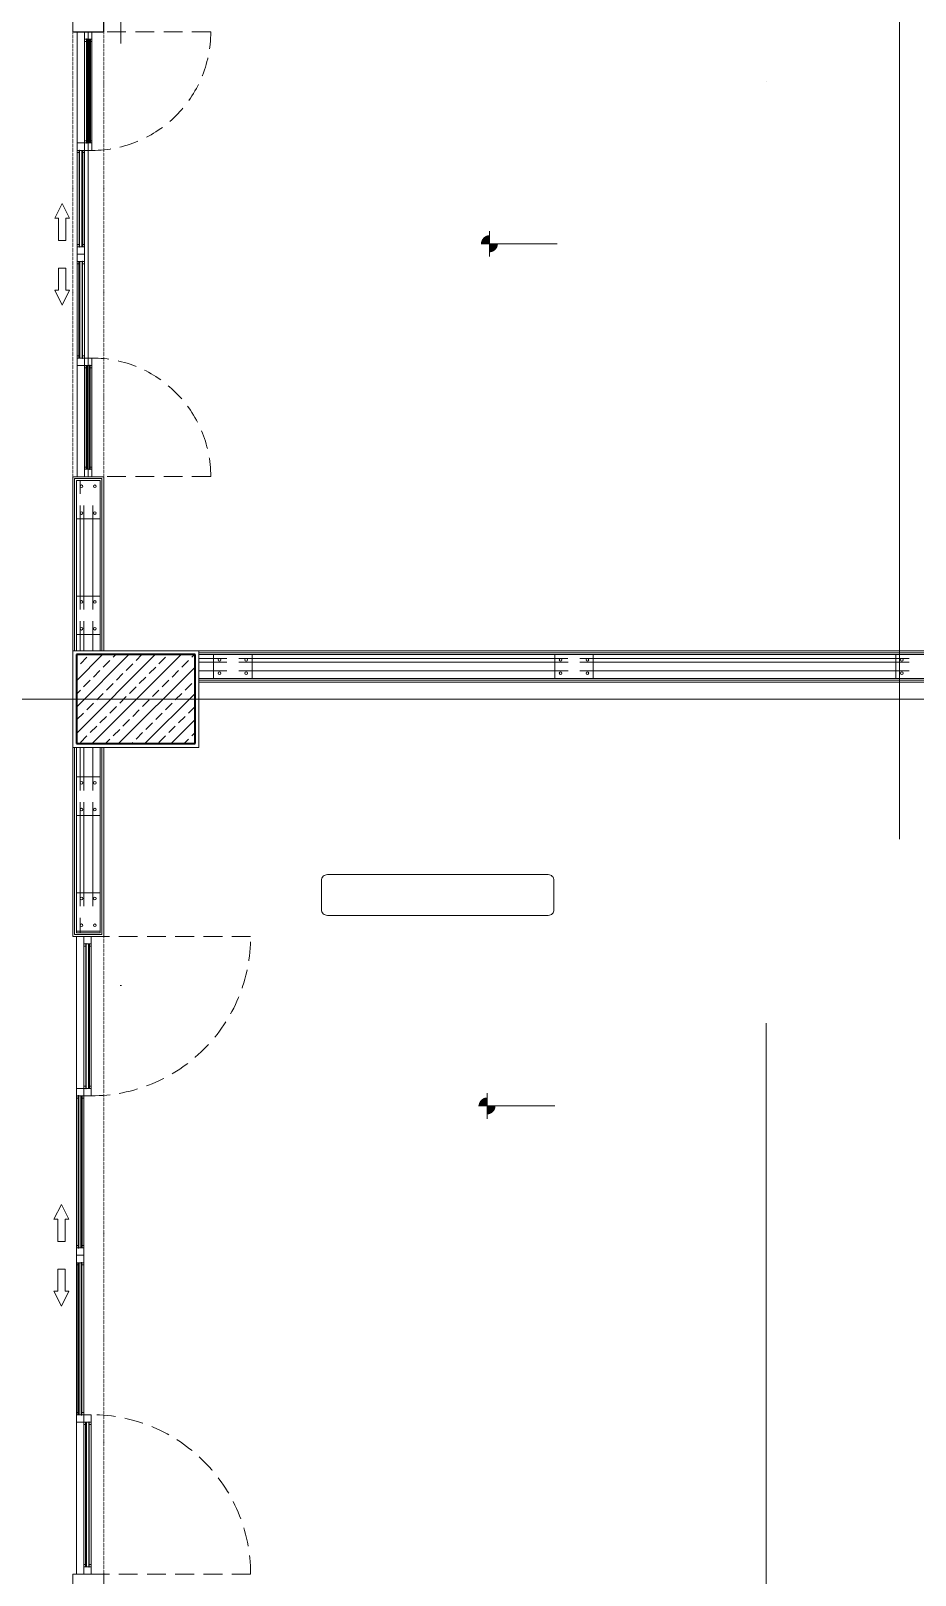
# Model space of a CAD drawing. Header units: centimetres. Extents: x 405464 to 563355, y 50011 to 66875.
# Drawn here: x 517158 to 517754, y 55779 to 56820 of the extents above; entities that cross this region are included whole.
import ezdxf
from ezdxf.enums import TextEntityAlignment as Align

# ---------------------------------------------------------------- set-up
doc = ezdxf.new("R2010")
doc.units = ezdxf.units.CM
for name, pattern in [('DASHDOT', [25.4, 12.7, -6.35, 0, -6.35]), ('DASHED2', [9.525, 6.35, -3.175]), ('DOT', [0.25, 0, -0.25])]:
    doc.linetypes.add(name, pattern=pattern)
doc.layers.get('0').update_dxf_attribs({"lineweight": 9})
for name, color, linetype, lineweight in [('-Y-GORUNUS_DAHAINCE', 251, 'Continuous', 13), ('0-KRCN-MİMARİ-220526', 8, 'Continuous', 9), ('A_Aks', 30, 'DASHDOT', 9), ('A_Betonarme', 6, 'Continuous', 40), ('A_Betonarme_Tarama', 254, 'Continuous', 9), ('A_Pencere Doğrama-Ex', 140, 'Continuous', 15), ('DV_Alcipan', 3, 'Continuous', 25), ('DV_Alcipan_Ylt', 93, 'BATTING', 9), ('DV_Siva', 30, 'Continuous', 9), ('G_0.09', 254, 'Continuous', 9), ('G_0.13', 145, 'Continuous', 13), ('M00_Mahal_No$0$MH_Alan', 51, 'Continuous', 9), ('PN_Aluminyum', 150, 'Continuous', 15)]:
    doc.layers.add(name, color=color, linetype=linetype, lineweight=lineweight)
doc.layers.add('CAM', color=4, linetype='Continuous')
doc.layers.add('M_GOR-4', color=134, linetype='Continuous')
doc.layers.add('DV_alçıpanel_duvar_yeni', color=1, linetype='Continuous', lineweight=20, true_color=0xff0000)
doc.styles.add('M00_Mahal_No$0$Kalin01', font='swissk.ttf')
doc.styles.add('M00_Mahal_No$0$Normal', font='swiss.ttf')
doc.styles.add('MAHAL', font='swissc.ttf')
doc.linetypes.add('BATTING', pattern='A,0.0001,-0.1,[134,ltypeshp.shx,S=0.1,R=0,X=-0.1,Y=0],-0.2,[134,ltypeshp.shx,S=0.1,R=180,X=0.1,Y=0],-0.1', length=0.4001)

# ---------------------------------------------------------------- blocks, each defined once
blk = doc.blocks.new('1_etap')
h = blk.add_hatch(color=8)
h.paths.add_polyline_path([(578.5, 4362.8, 0.414214), (572.8, 4357.1), (578.5, 4357.1)])
h.paths.add_polyline_path([(584.2, 4357.1), (578.5, 4357.1), (578.5, 4351.3, 0.414214)])
h = blk.add_hatch(color=8)
h.paths.add_polyline_path([(576.9, 3781.4, 0.414214), (571.2, 3775.7), (576.9, 3775.7)])
h.paths.add_polyline_path([(582.6, 3775.7), (576.9, 3775.7), (576.9, 3770, 0.414214)])
at = {"layer": '-Y-GORUNUS_DAHAINCE', "color": 8}
for p, q in [((300.5, 4500), (305.5, 4500)), ((300.5, 4425), (300.5, 4500)), ((305.5, 4500), (305.5, 4425)), ((305.5, 4425), (305.5, 4495)), ((310.5, 4425), (310.5, 4495)), ((305.5, 4425), (300.5, 4425)), ((300.5, 4355), (300.5, 4420)), ((305.5, 4355), (305.5, 4420)), ((300.5, 4345), (300.5, 4280)), ((305.5, 4345), (305.5, 4280)), ((305.5, 4275), (300.5, 4275)), ((300.5, 4275), (300.5, 4200)), ((305.5, 4200), (305.5, 4275)), ((305.5, 4275), (305.5, 4205)), ((310.5, 4275), (310.5, 4205)), ((300.5, 4200), (305.5, 4200)), ((300, 3890), (305, 3890)), ((300, 3787.5), (300, 3890)), ((305, 3890), (305, 3787.5)), ((305, 3787.5), (305, 3885)), ((310, 3787.5), (310, 3885)), ((305, 3787.5), (300, 3787.5)), ((300, 3680), (300, 3782.5)), ((305, 3680), (305, 3782.5)), ((300, 3670), (300, 3567.5)), ((305, 3670), (305, 3567.5)), ((305, 3562.5), (300, 3562.5)), ((300, 3562.5), (300, 3460)), ((305, 3460), (305, 3562.5)), ((305, 3562.5), (305, 3465)), ((310, 3562.5), (310, 3465)), ((300, 3460), (305, 3460))]:
    blk.add_line(p, q, dxfattribs=at)
at = {"layer": '-Y-GORUNUS_DAHAINCE', "color": 8, "linetype": 'DASHED2', "ltscale": 2}
for p, q in [((390.6, 4499.9), (310.5, 4500)), ((390.6, 4200.1), (310.5, 4200)), ((417.5, 3890), (310, 3890)), ((417.5, 3460), (310, 3460))]:
    blk.add_line(p, q, dxfattribs=at)
for centre, radius, start, end in [((310.6, 4500), 80, 269.9332, 359.9329), ((310.6, 4200), 80, 0.0671, 90.0668), ((310, 3890), 107.5, 270, 0), ((310, 3460), 107.5, 0, 90)]:
    blk.add_arc(centre, radius, start, end, dxfattribs=at)
at = {"color": 8}
blk.add_line((308, 4500), (308, 4200), dxfattribs=at)
for points in [[(578.5, 4365.6), (578.5, 4348.5)], [(572.8, 4357.1), (624.2, 4357.1)], [(576.9, 3784.3), (576.9, 3767.1)], [(571.2, 3775.7), (622.6, 3775.7)]]:
    blk.add_lwpolyline(points, dxfattribs=at)
at = {"color": 8, "linetype": 'ByBlock', "lineweight": -2}
blk.add_lwpolyline([(465.2, 3927.7), (465.2, 3908.1, 0.414214), (469.2, 3904.2), (618.1, 3904.2, 0.414214), (622, 3908.1), (622, 3927.7, 0.414214), (618.1, 3931.7), (469.2, 3931.7, 0.414214)], format="xyb", close=True, dxfattribs=at)
at = {"layer": 'A_Aks', "color": 8, "ltscale": 100}
for p, q in [((330, -588.1), (330, 5067)), ((765, 2561.6), (765, 5067)), ((855, 3955.5), (855, 5067.7)), ((0, 4050), (1911.9, 4050)), ((0, 4050), (1911.9, 4050))]:
    blk.add_line(p, q, dxfattribs=at)
at = {"layer": 'A_Betonarme', "color": 8}
for p, q in [((380, 4080), (300, 4080)), ((300, 4080), (300, 4020)), ((380, 4020), (380, 4080)), ((300, 4020), (380, 4020))]:
    blk.add_line(p, q, dxfattribs=at)
at = {"layer": 'A_Betonarme_Tarama', "color": 8, "linetype": 'Continuous'}
for p, q in [((300, 4080), (300, 4080)), ((300, 4062.3), (317.7, 4080)), ((300, 4044.6), (335.4, 4080)), ((300, 4026.9), (353.1, 4080)), ((300, 4071.1), (300.4, 4071.6)), ((302.7, 4073.8), (307.1, 4078.2)), ((310.7, 4020), (370.7, 4080)), ((318.1, 4071.6), (322.5, 4076)), ((324.8, 4078.2), (326.6, 4080)), ((328.4, 4020), (380, 4071.6)), ((333.6, 4069.4), (338, 4073.8)), ((340.2, 4076), (344.2, 4080)), ((349.1, 4067.2), (353.5, 4071.6)), ((355.7, 4073.8), (360.1, 4078.2)), ((371.2, 4071.6), (375.6, 4076)), ((377.8, 4078.2), (379.6, 4080)), ((304.9, 4058.3), (309.3, 4062.7)), ((311.5, 4064.9), (315.9, 4069.4)), ((327, 4062.7), (331.4, 4067.2)), ((342.4, 4060.5), (346.9, 4064.9)), ((357.9, 4058.3), (362.3, 4062.7)), ((364.5, 4064.9), (368.9, 4069.4)), ((380, 4062.7), (380, 4062.7)), ((300, 4053.4), (302.7, 4056.1)), ((313.7, 4049.5), (318.1, 4053.9)), ((320.3, 4056.1), (324.8, 4060.5)), ((329.2, 4047.3), (333.6, 4051.7)), ((335.8, 4053.9), (340.2, 4058.3)), ((346.1, 4020), (380, 4053.9)), ((351.3, 4051.7), (355.7, 4056.1)), ((366.7, 4049.5), (371.2, 4053.9)), ((373.4, 4056.1), (377.8, 4060.5)), ((300.4, 4036.2), (304.9, 4040.6)), ((307.1, 4042.8), (311.5, 4047.3)), ((322.5, 4040.6), (327, 4045.1)), ((338, 4038.4), (342.4, 4042.8)), ((344.6, 4045.1), (349.1, 4049.5)), ((353.5, 4036.2), (357.9, 4040.6)), ((360.1, 4042.8), (364.5, 4047.3)), ((375.6, 4040.6), (380, 4045.1)), ((309.3, 4027.4), (313.7, 4031.8)), ((315.9, 4034), (320.3, 4038.4)), ((331.4, 4031.8), (335.8, 4036.2)), ((346.9, 4029.6), (351.3, 4034)), ((362.3, 4027.4), (366.7, 4031.8)), ((363.8, 4020), (380, 4036.2)), ((368.9, 4034), (373.4, 4038.4)), ((302.7, 4020.7), (307.1, 4025.2)), ((319.6, 4020), (322.5, 4023)), ((324.8, 4025.2), (329.2, 4029.6)), ((337.3, 4020), (338, 4020.7)), ((340.2, 4023), (344.6, 4027.4)), ((355.7, 4020.7), (360.1, 4025.2)), ((372.6, 4020), (375.6, 4023)), ((377.8, 4025.2), (380, 4027.4))]:
    blk.add_line(p, q, dxfattribs=at)
at = {"layer": 'CAM', "color": 8}
for p, q in [((306.8, 4495), (306.8, 4425)), ((307.2, 4495), (306.8, 4495)), ((307.2, 4425), (307.2, 4495)), ((308.8, 4425), (308.8, 4495)), ((308.8, 4495), (309.2, 4495)), ((309.2, 4495), (309.2, 4425)), ((301.8, 4420), (301.8, 4355)), ((302.2, 4420), (301.8, 4420)), ((302.2, 4355), (302.2, 4420)), ((303.8, 4355), (303.8, 4420)), ((303.8, 4420), (304.2, 4420)), ((304.2, 4420), (304.2, 4355)), ((306.8, 4425), (307.2, 4425)), ((309.2, 4425), (308.8, 4425)), ((301.8, 4355), (302.2, 4355)), ((304.2, 4355), (303.8, 4355)), ((301.8, 4280), (301.8, 4345)), ((301.8, 4345), (302.2, 4345)), ((302.2, 4345), (302.2, 4280)), ((304.2, 4345), (303.8, 4345)), ((303.8, 4345), (303.8, 4280)), ((304.2, 4280), (304.2, 4345)), ((302.2, 4280), (301.8, 4280)), ((303.8, 4280), (304.2, 4280)), ((306.8, 4205), (306.8, 4275)), ((306.8, 4275), (307.2, 4275)), ((307.2, 4275), (307.2, 4205)), ((309.2, 4275), (308.8, 4275)), ((308.8, 4275), (308.8, 4205)), ((309.2, 4205), (309.2, 4275)), ((307.2, 4205), (306.8, 4205)), ((308.8, 4205), (309.2, 4205)), ((306.3, 3885), (306.3, 3787.5)), ((306.7, 3885), (306.3, 3885)), ((306.7, 3787.5), (306.7, 3885)), ((308.3, 3787.5), (308.3, 3885)), ((308.3, 3885), (308.7, 3885)), ((308.7, 3885), (308.7, 3787.5)), ((301.3, 3782.5), (301.3, 3680)), ((301.7, 3782.5), (301.3, 3782.5)), ((301.7, 3680), (301.7, 3782.5)), ((303.3, 3680), (303.3, 3782.5)), ((303.3, 3782.5), (303.7, 3782.5)), ((303.7, 3782.5), (303.7, 3680)), ((306.3, 3787.5), (306.7, 3787.5)), ((308.7, 3787.5), (308.3, 3787.5)), ((301.3, 3680), (301.7, 3680)), ((303.7, 3680), (303.3, 3680)), ((301.3, 3567.5), (301.3, 3670)), ((301.3, 3670), (301.7, 3670)), ((301.7, 3670), (301.7, 3567.5)), ((303.7, 3670), (303.3, 3670)), ((303.3, 3670), (303.3, 3567.5)), ((303.7, 3567.5), (303.7, 3670)), ((301.7, 3567.5), (301.3, 3567.5)), ((303.3, 3567.5), (303.7, 3567.5)), ((306.3, 3465), (306.3, 3562.5)), ((306.3, 3562.5), (306.7, 3562.5)), ((306.7, 3562.5), (306.7, 3465)), ((308.7, 3562.5), (308.3, 3562.5)), ((308.3, 3562.5), (308.3, 3465)), ((308.7, 3465), (308.7, 3562.5)), ((306.7, 3465), (306.3, 3465)), ((308.3, 3465), (308.7, 3465))]:
    blk.add_line(p, q, dxfattribs=at)
at = {"layer": 'DV_Alcipan', "color": 8}
for p, q in [((318.5, 4500), (318.5, 4617.5)), ((297.5, 4500), (318.5, 4500))]:
    blk.add_line(p, q, dxfattribs=at)
at = {"layer": 'DV_Alcipan_Ylt', "color": 8, "ltscale": 5}
for p, q in [((302.5, 4197.5), (302.5, 4188.5)), ((302.5, 4180.5), (302.5, 4110.5)), ((302.5, 4102.5), (302.5, 4083)), ((382.9, 4077.5), (401.4, 4077.5)), ((409.5, 4077.5), (631.4, 4077.5)), ((639.5, 4077.5), (861.4, 4077.5)), ((302.5, 4017), (302.5, 3988.5)), ((302.5, 3980.5), (302.5, 3910.5)), ((302.5, 3902.5), (302.5, 3892.5))]:
    blk.add_line(p, q, dxfattribs=at)
at = {"layer": 'DV_alçıpanel_duvar_yeni', "color": 8}
for p, q in [((297.5, 4500), (297.5, 4617.5)), ((297.5, 4082.5), (297.5, 4200)), ((297.5, 4200), (318.5, 4200)), ((317.2, 4198.8), (298.7, 4198.8)), ((298.7, 4198.8), (298.7, 4082.5)), ((300, 4082.5), (300, 4197.5)), ((300, 4197.5), (316, 4197.5)), ((316, 4197.5), (316, 4082.5)), ((317.2, 4082.5), (317.2, 4198.8)), ((318.5, 4200), (318.5, 4082.5)), ((1357.5, 4082.5), (382.5, 4082.5)), ((1357.5, 4081.2), (382.5, 4081.2)), ((1357.5, 4080), (382.5, 4080)), ((1357.5, 4064), (382.5, 4064)), ((1357.5, 4062.8), (382.5, 4062.8)), ((1357.5, 4061.5), (382.5, 4061.5)), ((297.5, 3890), (297.5, 4017.5)), ((298.7, 3891.2), (298.7, 4017.5)), ((300, 3892.5), (300, 4017.5)), ((316, 4017.5), (316, 3892.5)), ((317.2, 4017.5), (317.2, 3891.2)), ((318.5, 3890), (318.5, 4017.5)), ((318.5, 3890), (297.5, 3890)), ((317.2, 3891.2), (298.7, 3891.2)), ((316, 3892.5), (300, 3892.5)), ((297.5, 3460), (297.5, 3332.5)), ((318.5, 3460), (297.5, 3460)), ((318.5, 3460), (318.5, 3332.5))]:
    blk.add_line(p, q, dxfattribs=at)
at = {"layer": 'DV_alçıpanel_duvar_yeni', "color": 8, "linetype": 'DOT'}
for p, q in [((297.5, 4500), (297.5, 4200)), ((318.5, 4500), (318.5, 4200)), ((318.5, 3890), (318.5, 3460))]:
    blk.add_line(p, q, dxfattribs=at)
at = {"layer": 'DV_Siva', "color": 8}
for p, q in [((382.5, 4082.5), (297.5, 4082.5)), ((297.5, 4082.5), (297.5, 4017.5)), ((382.5, 4017.5), (382.5, 4082.5)), ((297.5, 4017.5), (382.5, 4017.5))]:
    blk.add_line(p, q, dxfattribs=at)
at = {"layer": 'G_0.09', "color": 8}
for p, q in [((285.4, 4374.3), (290.4, 4384.3)), ((290.4, 4384.3), (295.4, 4374.3)), ((287.9, 4374.3), (285.4, 4374.3)), ((287.9, 4359.3), (287.9, 4374.3)), ((292.9, 4374.3), (292.9, 4359.3)), ((295.4, 4374.3), (292.9, 4374.3)), ((292.9, 4359.3), (287.9, 4359.3)), ((292.9, 4340.7), (287.9, 4340.7)), ((287.9, 4340.7), (287.9, 4325.7)), ((292.9, 4325.7), (292.9, 4340.7)), ((287.9, 4325.7), (285.4, 4325.7)), ((285.4, 4325.7), (290.4, 4315.7)), ((290.4, 4315.7), (295.4, 4325.7)), ((295.4, 4325.7), (292.9, 4325.7)), ((284.9, 3699.3), (289.9, 3709.3)), ((289.9, 3709.3), (294.9, 3699.3)), ((287.4, 3699.3), (284.9, 3699.3)), ((287.4, 3684.3), (287.4, 3699.3)), ((292.4, 3699.3), (292.4, 3684.3)), ((294.9, 3699.3), (292.4, 3699.3)), ((292.4, 3684.3), (287.4, 3684.3)), ((292.4, 3665.7), (287.4, 3665.7)), ((287.4, 3665.7), (287.4, 3650.7)), ((292.4, 3650.7), (292.4, 3665.7)), ((287.4, 3650.7), (284.9, 3650.7)), ((284.9, 3650.7), (289.9, 3640.7)), ((289.9, 3640.7), (294.9, 3650.7)), ((294.9, 3650.7), (292.4, 3650.7))]:
    blk.add_line(p, q, dxfattribs=at)
at = {"layer": 'G_0.13', "color": 8}
for p, q in [((305, 4180.5), (305, 4110.5)), ((311, 4180.5), (311, 4110.5)), ((305, 4102.5), (305, 4082.5)), ((311, 4102.5), (311, 4082.5)), ((401.5, 4075), (382.5, 4075)), ((409.5, 4075), (631.5, 4075)), ((861.5, 4075), (639.5, 4075)), ((401.5, 4069), (382.5, 4069)), ((387.8, 4064), (521.7, 4064)), ((409.5, 4069), (631.5, 4069)), ((861.5, 4069), (639.5, 4069)), ((305, 3988.5), (305, 4017.5)), ((311, 3988.5), (311, 4017.5)), ((305, 3910.5), (305, 3980.5)), ((311, 3910.5), (311, 3980.5))]:
    blk.add_line(p, q, dxfattribs=at)
at = {"layer": 'M_GOR-4', "color": 8, "lineweight": -2}
for points in [[(300, 4197.5), (300, 4171.5), (316, 4171.5), (316, 4197.5)], [(300, 4119.5), (300, 4093.5), (316, 4093.5), (316, 4119.5)], [(392.5, 4080), (418.5, 4080), (418.5, 4064), (392.5, 4064)], [(622.5, 4080), (648.5, 4080), (648.5, 4064), (622.5, 4064)], [(852.5, 4080), (878.5, 4080), (878.5, 4064), (852.5, 4064)], [(300, 3997.5), (300, 3971.5), (316, 3971.5), (316, 3997.5)], [(300, 3919.5), (300, 3893.5), (316, 3893.5), (316, 3919.5)]]:
    blk.add_lwpolyline(points, close=True, dxfattribs=at)
for centre in [(303.5, 4193.5), (312.5, 4193.5), (303.5, 4175.5), (312.5, 4175.5), (303.5, 4115.5), (312.5, 4115.5), (303.5, 4097.5), (312.5, 4097.5), (396.5, 4076.5), (414.5, 4076.5), (626.5, 4076.5), (644.5, 4076.5), (856.5, 4076.5), (396.5, 4067.5), (414.5, 4067.5), (626.5, 4067.5), (644.5, 4067.5), (856.5, 4067.5), (303.5, 3993.5), (312.5, 3993.5), (303.5, 3975.5), (312.5, 3975.5), (303.5, 3915.5), (312.5, 3915.5), (303.5, 3897.5), (312.5, 3897.5)]:
    blk.add_circle(centre, 0.9, dxfattribs=at)
at = {"layer": 'PN_Aluminyum', "color": 8}
for p, q in [((305.5, 4500), (305.5, 4425)), ((310.5, 4500), (305.5, 4500)), ((305.5, 4495), (305.5, 4500)), ((305.5, 4500), (310.5, 4500)), ((310.5, 4425), (310.5, 4500)), ((310.5, 4500), (310.5, 4495)), ((310.5, 4495), (305.5, 4495)), ((305.5, 4495), (305.5, 4493.5)), ((305.5, 4493.5), (306.8, 4493.5)), ((306.8, 4493.5), (306.8, 4495)), ((309.2, 4493.5), (309.2, 4495)), ((310.5, 4493.5), (309.2, 4493.5)), ((310.5, 4495), (310.5, 4493.5)), ((305.5, 4425), (305.5, 4426.5)), ((305.5, 4426.5), (306.8, 4426.5)), ((306.8, 4426.5), (306.8, 4425)), ((310.5, 4426.5), (309.2, 4426.5)), ((309.2, 4426.5), (309.2, 4425)), ((310.5, 4425), (310.5, 4426.5)), ((300.5, 4420), (300.5, 4425)), ((300.5, 4425), (305.5, 4425)), ((305.5, 4420), (300.5, 4420)), ((300.5, 4420), (300.5, 4418.5)), ((300.5, 4418.5), (301.8, 4418.5)), ((301.8, 4418.5), (301.8, 4420)), ((304.2, 4418.5), (304.2, 4420)), ((305.5, 4418.5), (304.2, 4418.5)), ((305.5, 4425), (305.5, 4420)), ((305.5, 4425), (310.5, 4425)), ((305.5, 4420), (305.5, 4425)), ((305.5, 4425), (310.5, 4425)), ((305.5, 4420), (305.5, 4418.5)), ((310.5, 4420), (305.5, 4420)), ((310.5, 4425), (310.5, 4420)), ((300.5, 4355), (300.5, 4356.5)), ((300.5, 4356.5), (301.8, 4356.5)), ((300.5, 4350), (300.5, 4355)), ((300.5, 4355), (305.5, 4355)), ((301.8, 4356.5), (301.8, 4355)), ((305.5, 4356.5), (304.2, 4356.5)), ((304.2, 4356.5), (304.2, 4355)), ((305.5, 4355), (305.5, 4356.5)), ((305.5, 4355), (305.5, 4350)), ((305.5, 4350), (300.5, 4350)), ((305.5, 4350), (300.5, 4350)), ((300.5, 4350), (300.5, 4345)), ((300.5, 4345), (305.5, 4345)), ((300.5, 4345), (300.5, 4343.5)), ((300.5, 4343.5), (301.8, 4343.5)), ((301.8, 4343.5), (301.8, 4345)), ((304.2, 4343.5), (304.2, 4345)), ((305.5, 4343.5), (304.2, 4343.5)), ((305.5, 4345), (305.5, 4350)), ((305.5, 4345), (305.5, 4343.5)), ((300.5, 4280), (300.5, 4281.5)), ((300.5, 4281.5), (301.8, 4281.5)), ((305.5, 4280), (300.5, 4280)), ((300.5, 4280), (300.5, 4275)), ((301.8, 4281.5), (301.8, 4280)), ((305.5, 4281.5), (304.2, 4281.5)), ((304.2, 4281.5), (304.2, 4280)), ((305.5, 4280), (305.5, 4281.5)), ((305.5, 4275), (305.5, 4280)), ((310.5, 4280), (305.5, 4280)), ((305.5, 4280), (305.5, 4275)), ((310.5, 4275), (310.5, 4280)), ((300.5, 4275), (305.5, 4275)), ((305.5, 4200), (305.5, 4275)), ((305.5, 4275), (310.5, 4275)), ((305.5, 4275), (310.5, 4275)), ((305.5, 4275), (305.5, 4273.5)), ((305.5, 4273.5), (306.8, 4273.5)), ((306.8, 4273.5), (306.8, 4275)), ((309.2, 4273.5), (309.2, 4275)), ((310.5, 4273.5), (309.2, 4273.5)), ((310.5, 4275), (310.5, 4200)), ((310.5, 4275), (310.5, 4273.5)), ((305.5, 4205), (305.5, 4206.5)), ((305.5, 4206.5), (306.8, 4206.5)), ((310.5, 4205), (305.5, 4205)), ((305.5, 4205), (305.5, 4200)), ((310.5, 4200), (305.5, 4200)), ((305.5, 4200), (310.5, 4200)), ((306.8, 4206.5), (306.8, 4205)), ((310.5, 4206.5), (309.2, 4206.5)), ((309.2, 4206.5), (309.2, 4205)), ((310.5, 4205), (310.5, 4206.5)), ((310.5, 4200), (310.5, 4205)), ((305, 3890), (305, 3787.5)), ((310, 3890), (305, 3890)), ((305, 3885), (305, 3890)), ((305, 3890), (310, 3890)), ((310, 3885), (305, 3885)), ((305, 3885), (305, 3883.5)), ((306.3, 3883.5), (306.3, 3885)), ((308.7, 3883.5), (308.7, 3885)), ((310, 3787.5), (310, 3890)), ((310, 3890), (310, 3885)), ((310, 3885), (310, 3883.5)), ((305, 3883.5), (306.3, 3883.5)), ((310, 3883.5), (308.7, 3883.5)), ((300, 3782.5), (300, 3787.5)), ((300, 3787.5), (305, 3787.5)), ((305, 3782.5), (300, 3782.5)), ((300, 3782.5), (300, 3781)), ((300, 3781), (301.3, 3781)), ((301.3, 3781), (301.3, 3782.5)), ((303.7, 3781), (303.7, 3782.5)), ((305, 3781), (303.7, 3781)), ((305, 3787.5), (305, 3789)), ((305, 3789), (306.3, 3789)), ((305, 3787.5), (305, 3782.5)), ((305, 3787.5), (310, 3787.5)), ((305, 3782.5), (305, 3787.5)), ((305, 3787.5), (310, 3787.5)), ((305, 3782.5), (305, 3781)), ((310, 3782.5), (305, 3782.5)), ((306.3, 3789), (306.3, 3787.5)), ((310, 3789), (308.7, 3789)), ((308.7, 3789), (308.7, 3787.5)), ((310, 3787.5), (310, 3789)), ((310, 3787.5), (310, 3782.5)), ((300, 3680), (300, 3681.5)), ((300, 3681.5), (301.3, 3681.5)), ((300, 3675), (300, 3680)), ((300, 3680), (305, 3680)), ((301.3, 3681.5), (301.3, 3680)), ((305, 3681.5), (303.7, 3681.5)), ((303.7, 3681.5), (303.7, 3680)), ((305, 3680), (305, 3681.5)), ((305, 3680), (305, 3675)), ((305, 3675), (300, 3675)), ((300, 3675), (300, 3670)), ((305, 3675), (300, 3675)), ((300, 3670), (305, 3670)), ((300, 3670), (300, 3668.5)), ((300, 3668.5), (301.3, 3668.5)), ((301.3, 3668.5), (301.3, 3670)), ((303.7, 3668.5), (303.7, 3670)), ((305, 3668.5), (303.7, 3668.5)), ((305, 3670), (305, 3675)), ((305, 3670), (305, 3668.5)), ((300, 3567.5), (300, 3569)), ((300, 3569), (301.3, 3569)), ((305, 3567.5), (300, 3567.5)), ((300, 3567.5), (300, 3562.5)), ((300, 3562.5), (305, 3562.5)), ((301.3, 3569), (301.3, 3567.5)), ((305, 3569), (303.7, 3569)), ((303.7, 3569), (303.7, 3567.5)), ((305, 3567.5), (305, 3569)), ((305, 3562.5), (305, 3567.5)), ((310, 3567.5), (305, 3567.5)), ((305, 3567.5), (305, 3562.5)), ((305, 3460), (305, 3562.5)), ((305, 3562.5), (310, 3562.5)), ((305, 3562.5), (310, 3562.5)), ((305, 3562.5), (305, 3561)), ((306.3, 3561), (306.3, 3562.5)), ((308.7, 3561), (308.7, 3562.5)), ((310, 3562.5), (310, 3567.5)), ((310, 3562.5), (310, 3460)), ((310, 3562.5), (310, 3561)), ((305, 3561), (306.3, 3561)), ((310, 3561), (308.7, 3561)), ((305, 3465), (305, 3466.5)), ((305, 3466.5), (306.3, 3466.5)), ((310, 3465), (305, 3465)), ((305, 3465), (305, 3460)), ((310, 3460), (305, 3460)), ((305, 3460), (310, 3460)), ((306.3, 3466.5), (306.3, 3465)), ((310, 3466.5), (308.7, 3466.5)), ((308.7, 3466.5), (308.7, 3465)), ((310, 3465), (310, 3466.5)), ((310, 3460), (310, 3465))]:
    blk.add_line(p, q, dxfattribs=at)
at = {"color": 8, "linetype": 'ByBlock', "lineweight": -2}
for tag, height, style, p in [('MAHALNO', 15.7, 'M00_Mahal_No$0$Kalin01', (-1403.5, 5183, -22.7)), ('MAHALADI', 25.1, 'M00_Mahal_No$0$Normal', (-1403.5, 5151.6, -22.7)), ('MAHALNO', 9.8, 'M00_Mahal_No$0$Kalin01', (-1049.8, 5038.2)), ('MAHALADI', 15.7, 'M00_Mahal_No$0$Normal', (-1049.8, 5018.6)), ('MAHALNO', 19.6, 'M00_Mahal_No$0$Kalin01', (585.2, 4515.9)), ('MAHALADI', 31.4, 'M00_Mahal_No$0$Normal', (585.2, 4476.7)), ('MAHALNO', 19.6, 'M00_Mahal_No$0$Kalin01', (543.6, 3917.9)), ('MAHALADI', 31.4, 'M00_Mahal_No$0$Normal', (543.6, 3878.7)), ('MAHALNO', 19.6, 'M00_Mahal_No$0$Kalin01', (175.4, 3438.2)), ('MAHALADI', 31.4, 'M00_Mahal_No$0$Normal', (175.4, 3399)), ('MAHALNO', 15.7, 'M00_Mahal_No$0$Kalin01', (662.5, 3278.7)), ('MAHALADI', 25.1, 'M00_Mahal_No$0$Normal', (662.5, 3247.3)), ('MAHALNO', 9.8, 'M00_Mahal_No$0$Kalin01', (928.4, 2524.9)), ('MAHALADI', 15.7, 'M00_Mahal_No$0$Normal', (928.4, 2505.3)), ('MAHALNO', 19.6, 'M00_Mahal_No$0$Kalin01', (683, 1295.9)), ('MAHALADI', 31.4, 'M00_Mahal_No$0$Normal', (683, 1256.7))]:
    blk.add_attdef(tag, text='', height=height, dxfattribs=dict(at, style=style)).set_placement(p, align=Align.MIDDLE_CENTER)
at = {"layer": 'A_Pencere Doğrama-Ex', "color": 8, "style": 'MAHAL'}
for p in [(163.4, 4608.5), (585.7, 4362.5), (584.1, 3781.1), (404.7, 3207), (477.6, 2356.8), (647.1, 1093.3), (160.8, 91.1)]:
    blk.add_attdef('KOT', p, '', height=10, dxfattribs=at)
at = {"layer": 'M00_Mahal_No$0$MH_Alan', "color": 8, "style": 'M00_Mahal_No$0$Normal'}
for height, p in [(25.1, (-1403.5, 5114, -22.7)), (15.7, (-1049.8, 4995.1)), (31.4, (585.2, 4429.6)), (31.4, (543.6, 3831.7)), (31.4, (175.4, 3351.9)), (25.1, (662.5, 3209.7)), (15.7, (928.4, 2481.8)), (31.4, (683, 1209.6))]:
    blk.add_attdef('ALAN', text='', height=height, dxfattribs=at).set_placement(p, align=Align.MIDDLE_CENTER)
blk = doc.blocks.new('A$C9e52caec')
at = {"color": 8}
blk.add_blockref('1_etap', (12530, 57), dxfattribs=at)

msp = doc.modelspace()

# ---------------------------------------------------------------- block references
at = {"layer": '0-KRCN-MİMARİ-220526', "rotation": 359.999999999997}
msp.add_blockref('A$C9e52caec', (504358.3, 52262.4, 74), dxfattribs=at)

doc.saveas('drawing.dxf')
